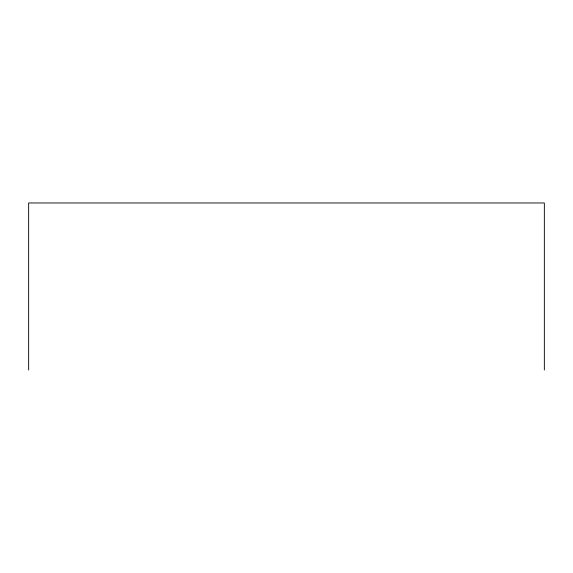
<?xml version="1.0" encoding="UTF-8"?>
<svg xmlns="http://www.w3.org/2000/svg" width="573" height="573" viewBox="0 0 573 573"><rect width="100%" height="100%" fill="white"/><g stroke="black" fill="none" stroke-linecap="round" stroke-linejoin="round"><path stroke-width="0.86" d="M544.35 370.029L544.35 202.971L28.65 202.971L28.65 370.029"/></g></svg>
